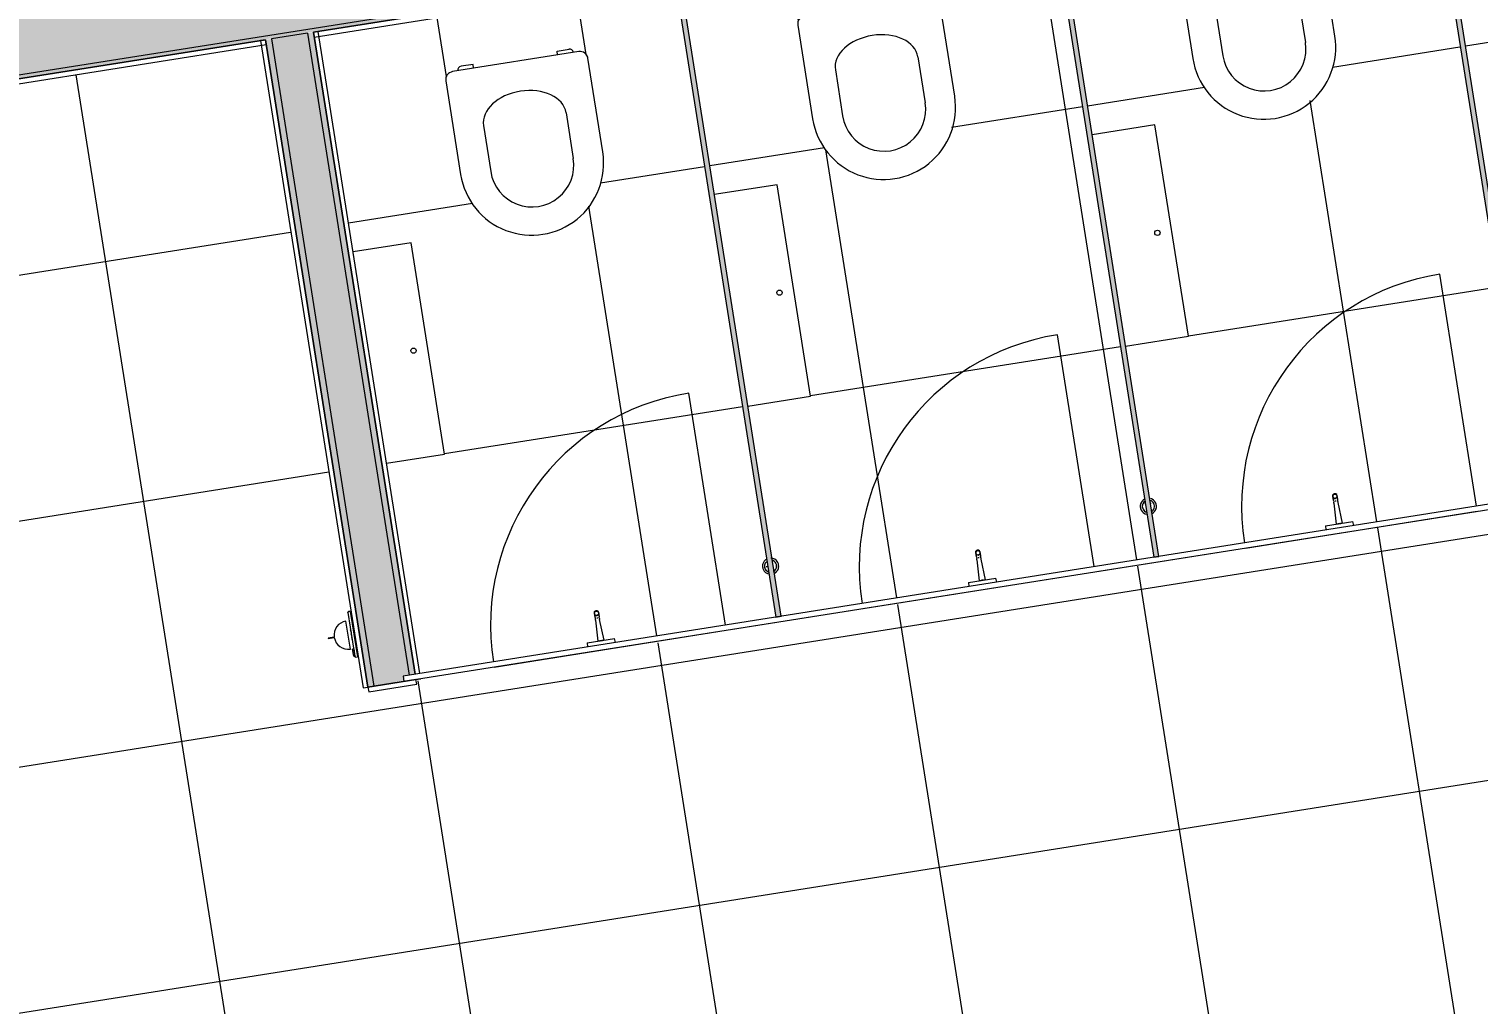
# Model space of a CAD drawing. Header units: metres. Extents: x -2515 to -2174, y 3875 to 4127.
# Drawn here: x -2319.533 to -2315.954, y 4036.898 to 4039.306 of the extents above; entities that cross this region are included whole.
import ezdxf

# ---------------------------------------------------------------- set-up
doc = ezdxf.new("R2010")
doc.units = ezdxf.units.M
for name, color, linetype, lineweight in [('A-ANNO-DIMS', 211, 'Continuous', 5), ('A-ANNO-DIMS-500', 211, 'Continuous', 5), ('A-FLOR-PATT', 8, 'Continuous', 5), ('A-GENM', 13, 'Continuous', 5), ('A-WALL', 113, 'Continuous', 5), ('E-ELEC-FIXT', 91, 'Continuous', 5), ('I-FURN', 30, 'Continuous', 5), ('P-SANR-FIXT', 6, 'Continuous', 5)]:
    doc.layers.add(name, color=color, linetype=linetype, lineweight=lineweight)
doc.styles.add('Arial_1', font='arial.ttf', dxfattribs={"height": 1.25})
doc.dimstyles.new('2_5-Diagonal-_deg_-Decimal_O', dxfattribs={"dimscale": 0.3048, "dimtxt": 1.275324, "dimasz": 2.46063, "dimexe": 1.64042, "dimexo": 0.0625, "dimgap": 2.46063, "dimtad": 1, "dimdec": 0, "dimlfac": 1000, "dimzin": 0, "dimdsep": 46, "dimtxsty": 'Arial_1', "dimblk1": 'OBLIQUE', "dimblk2": 'OBLIQUE', "dimsah": 1, "dimcen": 0.09, "dimdle": 1.64042, "dimazin": 0, "dimtfac": 1, "dimtdec": 4, "dimtix": 1, "dimtmove": 0, "dimatfit": 3, "dimfxl": 8.2021, "dimfxlon": 1, "dimtvp": 1, "dimtfill": 1, "dimtolj": 1, "dimtzin": 0, "dimlwd": 15, "dimlwe": 15, "dimarcsym": 2})

# ---------------------------------------------------------------- blocks, each defined once
blk = doc.blocks.new('ToiletRollHolder_SurfaceMount_ASIJDMacDonald_Jumbo_Twin - 10-0040-V169-GA - TENANCY PLAN')
at = {"layer": 'I-FURN'}
for p, q in [((-0.2688, -0.334), (-0.2688, -0.479)), ((0.2598, -0.479), (0.2598, -0.334)), ((-0.2688, -0.479), (0.2598, -0.479))]:
    blk.add_line(p, q, dxfattribs=at)
blk.add_circle((-0.0045, -0.4432), 0.0065, dxfattribs=at)
blk = doc.blocks.new('ToiletRollHolder_SurfaceMount_ASIJDMacDonald_Jumbo_Twin - 10-0040-2569856-GA - TENANCY PLAN')
at = {"layer": 'I-FURN'}
for p, q in [((-0.2688, -0.322), (-0.2688, -0.479)), ((0.2598, -0.479), (0.2598, -0.322)), ((-0.2688, -0.479), (0.2598, -0.479))]:
    blk.add_line(p, q, dxfattribs=at)
blk.add_circle((-0.0045, -0.4432), 0.0065, dxfattribs=at)
blk = doc.blocks.new('MTL_HEAVY-DUTY ROBE HOOK - B-2116 - MTL_HEAVY-DUTY ROBE HOOK - B-2116-V175-GA - TENANCY PLAN')
at = {"layer": 'I-FURN'}
for p, q in [((-0.035, 0), (-0.0341, -0.01)), ((0.0341, -0.01), (-0.0341, -0.01)), ((0.0341, -0.01), (-0.0341, -0.01)), ((-0.008, -0.01), (-0.0051, -0.0621)), ((-0.008, -0.01), (0.008, -0.01)), ((-0.008, -0.01), (0.008, -0.01)), ((0.0041, -0.01), (-0.0041, -0.01)), ((0.0041, -0.01), (-0.0041, -0.01)), ((0.001, -0.01), (-0.001, -0.01)), ((-0.001, -0.01), (0.001, -0.01)), ((0.0051, -0.0621), (0.008, -0.01)), ((0.0341, -0.01), (0.035, 0)), ((-0.005, -0.0649), (-0.005, -0.067)), ((-0.005, -0.067), (-0.005, -0.069)), ((0.001, -0.067), (-0.001, -0.067)), ((0.001, -0.067), (-0.001, -0.067)), ((0.005, -0.067), (0.005, -0.0649)), ((0.005, -0.069), (0.005, -0.067))]:
    blk.add_line(p, q, dxfattribs=at)
at = {"layer": 'I-FURN', "flags": 128}
for points in [[(-0.005, -0.0649), (-0.005, -0.0629), (-0.0051, -0.0621)], [(-0.005, -0.079), (-0.005, -0.079), (-0.005, -0.0789), (-0.005, -0.0789), (-0.005, -0.0788), (-0.005, -0.0787), (-0.005, -0.0786), (-0.005, -0.0785), (-0.005, -0.0784), (-0.005, -0.0782), (-0.005, -0.078), (-0.005, -0.0779), (-0.005, -0.0777), (-0.005, -0.0775), (-0.005, -0.0773), (-0.005, -0.077), (-0.005, -0.0768), (-0.005, -0.0765), (-0.005, -0.0762), (-0.005, -0.076), (-0.005, -0.0757), (-0.005, -0.0754), (-0.005, -0.0751), (-0.005, -0.0747), (-0.005, -0.0744), (-0.005, -0.0741), (-0.005, -0.0737), (-0.005, -0.0734), (-0.005, -0.073), (-0.005, -0.0726), (-0.005, -0.0722), (-0.005, -0.0719), (-0.005, -0.0715), (-0.005, -0.0711), (-0.005, -0.0707), (-0.005, -0.0703), (-0.005, -0.0699), (-0.005, -0.0695), (-0.005, -0.0691), (-0.005, -0.069)], [(0.0051, -0.0621), (0.005, -0.0641), (0.005, -0.0649)], [(0.005, -0.069), (0.005, -0.0694), (0.005, -0.0698), (0.005, -0.0702), (0.005, -0.0706), (0.005, -0.071), (0.005, -0.0714), (0.005, -0.0718), (0.005, -0.0721), (0.005, -0.0725), (0.005, -0.0729), (0.005, -0.0733), (0.005, -0.0736), (0.005, -0.074), (0.005, -0.0743), (0.005, -0.0746), (0.005, -0.075), (0.005, -0.0753), (0.005, -0.0756), (0.005, -0.0759), (0.005, -0.0762), (0.005, -0.0764), (0.005, -0.0767), (0.005, -0.077), (0.005, -0.0772), (0.005, -0.0774), (0.005, -0.0776), (0.005, -0.0778), (0.005, -0.078), (0.005, -0.0782), (0.005, -0.0783), (0.005, -0.0785), (0.005, -0.0786), (0.005, -0.0787), (0.005, -0.0788), (0.005, -0.0789), (0.005, -0.0789), (0.005, -0.079), (0.005, -0.079), (0.005, -0.079)], [(0, -0.073), (-0.0052, -0.076), (-0.0052, -0.082), (0, -0.085)], [(0, -0.084), (-0.0002, -0.084), (-0.0004, -0.084), (-0.0006, -0.084), (-0.0008, -0.0839), (-0.001, -0.0839), (-0.0012, -0.0839), (-0.0014, -0.0838), (-0.0016, -0.0837), (-0.0018, -0.0837), (-0.0019, -0.0836), (-0.0021, -0.0835), (-0.0023, -0.0834), (-0.0025, -0.0833), (-0.0027, -0.0832), (-0.0028, -0.0831), (-0.003, -0.083), (-0.0031, -0.0829), (-0.0033, -0.0828), (-0.0034, -0.0826), (-0.0036, -0.0825), (-0.0037, -0.0823), (-0.0039, -0.0822), (-0.004, -0.082), (-0.0041, -0.0819), (-0.0042, -0.0817), (-0.0043, -0.0815), (-0.0044, -0.0814), (-0.0045, -0.0812), (-0.0046, -0.081), (-0.0047, -0.0808), (-0.0047, -0.0806), (-0.0048, -0.0804), (-0.0048, -0.0802), (-0.0049, -0.08), (-0.0049, -0.0798), (-0.005, -0.0797), (-0.005, -0.0795), (-0.005, -0.0793), (-0.005, -0.0791), (-0.005, -0.079)], [(0, -0.085), (0.0052, -0.082), (0.0052, -0.076), (0, -0.073)], [(0.005, -0.079), (0.005, -0.0792), (0.005, -0.0794), (0.005, -0.0796), (0.0049, -0.0798), (0.0049, -0.08), (0.0049, -0.0802), (0.0048, -0.0804), (0.0047, -0.0806), (0.0047, -0.0808), (0.0046, -0.0809), (0.0045, -0.0811), (0.0044, -0.0813), (0.0043, -0.0815), (0.0042, -0.0817), (0.0041, -0.0818), (0.004, -0.082), (0.0039, -0.0821), (0.0038, -0.0823), (0.0036, -0.0824), (0.0035, -0.0826), (0.0033, -0.0827), (0.0032, -0.0829), (0.003, -0.083), (0.0029, -0.0831), (0.0027, -0.0832), (0.0025, -0.0833), (0.0024, -0.0834), (0.0022, -0.0835), (0.002, -0.0836), (0.0018, -0.0837), (0.0016, -0.0837), (0.0014, -0.0838), (0.0012, -0.0838), (0.001, -0.0839), (0.0008, -0.0839), (0.0007, -0.084), (0.0005, -0.084), (0.0003, -0.084), (0.0001, -0.084), (0, -0.084)]]:
    blk.add_lwpolyline(points, dxfattribs=at)
at = {"layer": 'I-FURN'}
for start, end in [(90, 270), (270, 90)]:
    blk.add_arc((0, -0.079), 0.006, start, end, dxfattribs=at)
blk = doc.blocks.new('MTL_HEAVY-DUTY ROBE HOOK - B-2116 - MTL_HEAVY-DUTY ROBE HOOK - B-2116-V176-GA - TENANCY PLAN')
at = {"layer": 'I-FURN'}
for p, q in [((-0.035, 0), (-0.0341, -0.01)), ((0.0341, -0.01), (-0.0341, -0.01)), ((0.0341, -0.01), (-0.0341, -0.01)), ((-0.008, -0.01), (-0.0051, -0.0621)), ((-0.008, -0.01), (0.008, -0.01)), ((-0.008, -0.01), (0.008, -0.01)), ((0.0041, -0.01), (-0.0041, -0.01)), ((0.0041, -0.01), (-0.0041, -0.01)), ((0.001, -0.01), (-0.001, -0.01)), ((-0.001, -0.01), (0.001, -0.01)), ((0.0051, -0.0621), (0.008, -0.01)), ((0.0341, -0.01), (0.035, 0)), ((-0.005, -0.0649), (-0.005, -0.067)), ((-0.005, -0.067), (-0.005, -0.069)), ((0.001, -0.067), (-0.001, -0.067)), ((0.001, -0.067), (-0.001, -0.067)), ((0.005, -0.067), (0.005, -0.0649)), ((0.005, -0.069), (0.005, -0.067))]:
    blk.add_line(p, q, dxfattribs=at)
at = {"layer": 'I-FURN', "flags": 128}
for points in [[(-0.005, -0.0649), (-0.005, -0.0629), (-0.0051, -0.0621)], [(-0.005, -0.079), (-0.005, -0.079), (-0.005, -0.0789), (-0.005, -0.0789), (-0.005, -0.0788), (-0.005, -0.0787), (-0.005, -0.0786), (-0.005, -0.0785), (-0.005, -0.0784), (-0.005, -0.0782), (-0.005, -0.078), (-0.005, -0.0779), (-0.005, -0.0777), (-0.005, -0.0775), (-0.005, -0.0773), (-0.005, -0.077), (-0.005, -0.0768), (-0.005, -0.0765), (-0.005, -0.0762), (-0.005, -0.076), (-0.005, -0.0757), (-0.005, -0.0754), (-0.005, -0.0751), (-0.005, -0.0747), (-0.005, -0.0744), (-0.005, -0.0741), (-0.005, -0.0737), (-0.005, -0.0734), (-0.005, -0.073), (-0.005, -0.0726), (-0.005, -0.0722), (-0.005, -0.0719), (-0.005, -0.0715), (-0.005, -0.0711), (-0.005, -0.0707), (-0.005, -0.0703), (-0.005, -0.0699), (-0.005, -0.0695), (-0.005, -0.0691), (-0.005, -0.069)], [(0.0051, -0.0621), (0.005, -0.0641), (0.005, -0.0649)], [(0.005, -0.069), (0.005, -0.0694), (0.005, -0.0698), (0.005, -0.0702), (0.005, -0.0706), (0.005, -0.071), (0.005, -0.0714), (0.005, -0.0718), (0.005, -0.0721), (0.005, -0.0725), (0.005, -0.0729), (0.005, -0.0733), (0.005, -0.0736), (0.005, -0.074), (0.005, -0.0743), (0.005, -0.0746), (0.005, -0.075), (0.005, -0.0753), (0.005, -0.0756), (0.005, -0.0759), (0.005, -0.0762), (0.005, -0.0764), (0.005, -0.0767), (0.005, -0.077), (0.005, -0.0772), (0.005, -0.0774), (0.005, -0.0776), (0.005, -0.0778), (0.005, -0.078), (0.005, -0.0782), (0.005, -0.0783), (0.005, -0.0785), (0.005, -0.0786), (0.005, -0.0787), (0.005, -0.0788), (0.005, -0.0789), (0.005, -0.0789), (0.005, -0.079), (0.005, -0.079), (0.005, -0.079)], [(0, -0.073), (-0.0052, -0.076), (-0.0052, -0.082), (0, -0.085)], [(0, -0.084), (-0.0002, -0.084), (-0.0004, -0.084), (-0.0006, -0.084), (-0.0008, -0.0839), (-0.001, -0.0839), (-0.0012, -0.0839), (-0.0014, -0.0838), (-0.0016, -0.0837), (-0.0018, -0.0837), (-0.0019, -0.0836), (-0.0021, -0.0835), (-0.0023, -0.0834), (-0.0025, -0.0833), (-0.0027, -0.0832), (-0.0028, -0.0831), (-0.003, -0.083), (-0.0031, -0.0829), (-0.0033, -0.0828), (-0.0034, -0.0826), (-0.0036, -0.0825), (-0.0037, -0.0823), (-0.0039, -0.0822), (-0.004, -0.082), (-0.0041, -0.0819), (-0.0042, -0.0817), (-0.0043, -0.0815), (-0.0044, -0.0814), (-0.0045, -0.0812), (-0.0046, -0.081), (-0.0047, -0.0808), (-0.0047, -0.0806), (-0.0048, -0.0804), (-0.0048, -0.0802), (-0.0049, -0.08), (-0.0049, -0.0798), (-0.005, -0.0797), (-0.005, -0.0795), (-0.005, -0.0793), (-0.005, -0.0791), (-0.005, -0.079)], [(0, -0.085), (0.0052, -0.082), (0.0052, -0.076), (0, -0.073)], [(0.005, -0.079), (0.005, -0.0792), (0.005, -0.0794), (0.005, -0.0796), (0.0049, -0.0798), (0.0049, -0.08), (0.0049, -0.0802), (0.0048, -0.0804), (0.0047, -0.0806), (0.0047, -0.0808), (0.0046, -0.0809), (0.0045, -0.0811), (0.0044, -0.0813), (0.0043, -0.0815), (0.0042, -0.0817), (0.0041, -0.0818), (0.004, -0.082), (0.0039, -0.0821), (0.0038, -0.0823), (0.0036, -0.0824), (0.0035, -0.0826), (0.0033, -0.0827), (0.0032, -0.0829), (0.003, -0.083), (0.0029, -0.0831), (0.0027, -0.0832), (0.0025, -0.0833), (0.0024, -0.0834), (0.0022, -0.0835), (0.002, -0.0836), (0.0018, -0.0837), (0.0016, -0.0837), (0.0014, -0.0838), (0.0012, -0.0838), (0.001, -0.0839), (0.0008, -0.0839), (0.0007, -0.084), (0.0005, -0.084), (0.0003, -0.084), (0.0001, -0.084), (0, -0.084)]]:
    blk.add_lwpolyline(points, dxfattribs=at)
at = {"layer": 'I-FURN'}
for start, end in [(90, 270), (270, 90)]:
    blk.add_arc((0, -0.079), 0.006, start, end, dxfattribs=at)
blk = doc.blocks.new('WALL_FINISH - M-TIL2 Wall Tile-3194670-GA - TENANCY PLAN')
at = {"layer": 'A-GENM'}
for p, q in [((2.0691, 0), (0, 0)), ((0, 0), (0, -0.012)), ((2.0691, -0.012), (2.0691, 0)), ((0, -0.012), (0.0119, -0.012)), ((0.1489, -0.012), (2.0691, -0.012))]:
    blk.add_line(p, q, dxfattribs=at)
blk = doc.blocks.new('WALL_FINISH - M-TIL2 Wall Tile-2727532-GA - TENANCY PLAN')
at = {"layer": 'A-GENM'}
for p, q in [((1.6184, 0), (0, 0)), ((0, 0), (0, -0.012)), ((1.6184, -0.012), (1.6184, 0)), ((0, -0.012), (1.6184, -0.012))]:
    blk.add_line(p, q, dxfattribs=at)
blk = doc.blocks.new('WALL_FINISH - M-TIL2 Wall Tile-V165-GA - TENANCY PLAN')
at = {"layer": 'A-GENM'}
for p, q in [((0.12, 0), (0, 0)), ((0, 0), (0, -0.012)), ((0.12, -0.012), (0.12, 0)), ((0, -0.012), (0.12, -0.012))]:
    blk.add_line(p, q, dxfattribs=at)
blk = doc.blocks.new('WALL_FINISH - M-TIL2 Wall Tile-V187-GA - TENANCY PLAN')
at = {"layer": 'A-GENM'}
for p, q in [((0, 0), (0, -0.012)), ((1.6184, 0), (0.0132, 0)), ((1.6184, -0.012), (1.6184, 0)), ((0.0132, -0.012), (1.6184, -0.012))]:
    blk.add_line(p, q, dxfattribs=at)
blk = doc.blocks.new('WALL_FINISH - M-TIL2 Wall Tile-2942505-GA - TENANCY PLAN')
at = {"layer": 'A-GENM'}
for p, q in [((3.9869, 0), (0, 0)), ((0, 0), (0, -0.012)), ((0, -0.012), (0.9022, -0.012))]:
    blk.add_line(p, q, dxfattribs=at)
blk = doc.blocks.new('ELGP-110_GPO - SINGLE CLEANER_9015 - ELGP-110 - S-9015-2610559-GA - TENANCY PLAN')
at = {"layer": 'E-ELEC-FIXT'}
for p, q in [((-0.057, 0.006), (0.057, 0.006)), ((-0.057, 0.006), (-0.057, 0.002)), ((0.057, 0.002), (0.057, 0.006)), ((-0.055, 0), (0.055, 0)), ((0.035, -0.008), (-0.035, -0.008)), ((-0.0095, 0), (-0.0121, 0)), ((-0.0121, 0), (-0.0089, 0)), ((-0.0063, 0), (-0.0095, 0)), ((-0.0089, 0), (-0.0063, 0)), ((-0.0015, 0), (0.0015, 0)), ((0.0015, 0), (-0.0015, 0)), ((0.0095, 0), (0.0063, 0)), ((0.0063, 0), (0.0089, 0)), ((0.0089, 0), (0.0121, 0)), ((0.0121, 0), (0.0095, 0)), ((0.036, -0.0028), (0.036, 0)), ((0.036, 0), (0.036, -0.0028)), ((0.036, 0), (0.054, 0)), ((0.036, 0), (0.054, 0)), ((0.054, -0.0028), (0.036, -0.0028)), ((0.054, -0.0028), (0.054, 0)), ((0.054, 0), (0.054, -0.0028)), ((-0.0005, -0.043), (-0.0005, -0.058)), ((-0.0005, -0.058), (0.0005, -0.058)), ((0.0005, -0.058), (0.0005, -0.043))]:
    blk.add_line(p, q, dxfattribs=at)
for start, end in [(180, 269.1815), (270.8185, 360)]:
    blk.add_arc((0, -0.008), 0.035, start, end, dxfattribs=at)
for points, knots in [([(-0.057, 0.002), (-0.057, 0.0018), (-0.057, 0.0016), (-0.0569, 0.0012), (-0.0567, 0.001), (-0.0566, 0.0008), (-0.0564, 0.0006), (-0.0562, 0.0004), (-0.056, 0.0003), (-0.0559, 0.0002), (-0.0557, 0.0001), (-0.0554, 0), (-0.0552, 0), (-0.055, 0)], [0, 0, 0, 0, 0.166667, 0.25, 0.333333, 0.416667, 0.5, 0.583333, 0.666667, 0.708333, 0.75, 0.833333, 1, 1, 1, 1]), ([(-0.055, 0), (-0.0552, 0), (-0.0554, 0), (-0.0558, 0.0001), (-0.056, 0.0002), (-0.0561, 0.0003), (-0.0563, 0.0004), (-0.0564, 0.0006), (-0.0566, 0.0008), (-0.0567, 0.001), (-0.0569, 0.0012), (-0.057, 0.0016), (-0.057, 0.0018), (-0.057, 0.002)], [-1, -1, -1, -1, -0.833333, -0.75, -0.666667, -0.625, -0.583333, -0.5, -0.416667, -0.333333, -0.25, -0.166667, 0, 0, 0, 0]), ([(0.057, 0.002), (0.057, 0.0018), (0.057, 0.0016), (0.0569, 0.0012), (0.0567, 0.001), (0.0566, 0.0008), (0.0564, 0.0006), (0.0562, 0.0004), (0.056, 0.0003), (0.0559, 0.0002), (0.0557, 0.0001), (0.0554, 0), (0.0552, 0), (0.055, 0)], [0, 0, 0, 0, 0.166667, 0.25, 0.333333, 0.416667, 0.5, 0.583333, 0.666667, 0.708333, 0.75, 0.833333, 1, 1, 1, 1]), ([(0.057, 0.002), (0.057, 0.0018), (0.057, 0.0016), (0.0569, 0.0012), (0.0567, 0.001), (0.0566, 0.0008), (0.0564, 0.0006), (0.0562, 0.0004), (0.056, 0.0003), (0.0559, 0.0002), (0.0557, 0.0001), (0.0554, 0), (0.0552, 0), (0.055, 0)], [0, 0, 0, 0, 0.166667, 0.25, 0.333333, 0.416667, 0.5, 0.583333, 0.666667, 0.708333, 0.75, 0.833333, 1, 1, 1, 1])]:
    blk.add_open_spline(points, degree=3, knots=knots, dxfattribs=at)
blk = doc.blocks.new('766100W_BK_File_Rfa_149477_ori_2017Feb14134504 - Liano-V47-GA - TENANCY PLAN')
at = {"layer": 'P-SANR-FIXT'}
for p, q in [((-2380.593, 3970.1899), (-2380.6693, 3970.4114)), ((-2380.7037, 3970.2828), (-2380.7412, 3970.3915)), ((-2380.8991, 3970.2158), (-2380.9364, 3970.3243)), ((-2381.0053, 3970.2956), (-2380.9291, 3970.0742)), ((-2380.5442, 3970.0398), (-2380.5923, 3970.1794)), ((-2380.9037, 3970.0618), (-2380.6054, 3970.1645)), ((-2380.6553, 3970.1474), (-2380.6521, 3970.1383)), ((-2380.6521, 3970.1383), (-2380.6238, 3970.1481)), ((-2380.8538, 3970.079), (-2380.8507, 3970.0699)), ((-2380.9232, 3970.0655), (-2380.8751, 3969.9259)), ((-2380.8507, 3970.0699), (-2380.8791, 3970.0602))]:
    blk.add_line(p, q, dxfattribs=at)
for centre, radius, start, end in [((-2380.8373, 3970.3535), 0.1777, 19, 199), ((-2380.8388, 3970.3579), 0.1033, 18.998, 199), ((-2380.6119, 3970.1834), 0.0199, 289, 19), ((-2380.6119, 3970.1834), 0.0199, 348.5757, 19), ((-2380.627, 3970.1575), 0.00993, 289, 16.8691), ((-2380.9102, 3970.0807), 0.0199, 199, 229.4243), ((-2380.9102, 3970.0807), 0.0199, 199, 289), ((-2380.8823, 3970.0696), 0.00993, 201.1309, 289)]:
    blk.add_arc(centre, radius, start, end, dxfattribs=at)
blk.add_ellipse((-2380.8014, 3970.2494), major_axis=(0.0976, 0.0336), ratio=0.677893, start_param=3.141593, end_param=6.27957, dxfattribs=at)
blk = doc.blocks.new('MTL_HEAVY-DUTY ROBE HOOK - B-2116 - MTL_HEAVY-DUTY ROBE HOOK - B-2116-V201-GA - TENANCY PLAN')
at = {"layer": 'I-FURN'}
for p, q in [((-0.035, 0), (-0.0341, -0.01)), ((0.0341, -0.01), (-0.0341, -0.01)), ((0.0341, -0.01), (-0.0341, -0.01)), ((-0.008, -0.01), (-0.0051, -0.0621)), ((-0.008, -0.01), (0.008, -0.01)), ((-0.008, -0.01), (0.008, -0.01)), ((0.0041, -0.01), (-0.0041, -0.01)), ((0.0041, -0.01), (-0.0041, -0.01)), ((0.001, -0.01), (-0.001, -0.01)), ((-0.001, -0.01), (0.001, -0.01)), ((0.0051, -0.0621), (0.008, -0.01)), ((0.0341, -0.01), (0.035, 0)), ((-0.005, -0.0649), (-0.005, -0.067)), ((-0.005, -0.067), (-0.005, -0.069)), ((0.001, -0.067), (-0.001, -0.067)), ((0.001, -0.067), (-0.001, -0.067)), ((0.005, -0.067), (0.005, -0.0649)), ((0.005, -0.069), (0.005, -0.067))]:
    blk.add_line(p, q, dxfattribs=at)
at = {"layer": 'I-FURN', "flags": 128}
for points in [[(-0.005, -0.0649), (-0.005, -0.0629), (-0.0051, -0.0621)], [(-0.005, -0.079), (-0.005, -0.079), (-0.005, -0.0789), (-0.005, -0.0789), (-0.005, -0.0788), (-0.005, -0.0787), (-0.005, -0.0786), (-0.005, -0.0785), (-0.005, -0.0784), (-0.005, -0.0782), (-0.005, -0.078), (-0.005, -0.0779), (-0.005, -0.0777), (-0.005, -0.0775), (-0.005, -0.0773), (-0.005, -0.077), (-0.005, -0.0768), (-0.005, -0.0765), (-0.005, -0.0762), (-0.005, -0.076), (-0.005, -0.0757), (-0.005, -0.0754), (-0.005, -0.0751), (-0.005, -0.0747), (-0.005, -0.0744), (-0.005, -0.0741), (-0.005, -0.0737), (-0.005, -0.0734), (-0.005, -0.073), (-0.005, -0.0726), (-0.005, -0.0722), (-0.005, -0.0719), (-0.005, -0.0715), (-0.005, -0.0711), (-0.005, -0.0707), (-0.005, -0.0703), (-0.005, -0.0699), (-0.005, -0.0695), (-0.005, -0.0691), (-0.005, -0.069)], [(0.0051, -0.0621), (0.005, -0.0641), (0.005, -0.0649)], [(0.005, -0.069), (0.005, -0.0694), (0.005, -0.0698), (0.005, -0.0702), (0.005, -0.0706), (0.005, -0.071), (0.005, -0.0714), (0.005, -0.0718), (0.005, -0.0721), (0.005, -0.0725), (0.005, -0.0729), (0.005, -0.0733), (0.005, -0.0736), (0.005, -0.074), (0.005, -0.0743), (0.005, -0.0746), (0.005, -0.075), (0.005, -0.0753), (0.005, -0.0756), (0.005, -0.0759), (0.005, -0.0762), (0.005, -0.0764), (0.005, -0.0767), (0.005, -0.077), (0.005, -0.0772), (0.005, -0.0774), (0.005, -0.0776), (0.005, -0.0778), (0.005, -0.078), (0.005, -0.0782), (0.005, -0.0783), (0.005, -0.0785), (0.005, -0.0786), (0.005, -0.0787), (0.005, -0.0788), (0.005, -0.0789), (0.005, -0.0789), (0.005, -0.079), (0.005, -0.079), (0.005, -0.079)], [(0, -0.073), (-0.0052, -0.076), (-0.0052, -0.082), (0, -0.085)], [(0, -0.084), (-0.0002, -0.084), (-0.0004, -0.084), (-0.0006, -0.084), (-0.0008, -0.0839), (-0.001, -0.0839), (-0.0012, -0.0839), (-0.0014, -0.0838), (-0.0016, -0.0837), (-0.0018, -0.0837), (-0.0019, -0.0836), (-0.0021, -0.0835), (-0.0023, -0.0834), (-0.0025, -0.0833), (-0.0027, -0.0832), (-0.0028, -0.0831), (-0.003, -0.083), (-0.0031, -0.0829), (-0.0033, -0.0828), (-0.0034, -0.0826), (-0.0036, -0.0825), (-0.0037, -0.0823), (-0.0039, -0.0822), (-0.004, -0.082), (-0.0041, -0.0819), (-0.0042, -0.0817), (-0.0043, -0.0815), (-0.0044, -0.0814), (-0.0045, -0.0812), (-0.0046, -0.081), (-0.0047, -0.0808), (-0.0047, -0.0806), (-0.0048, -0.0804), (-0.0048, -0.0802), (-0.0049, -0.08), (-0.0049, -0.0798), (-0.005, -0.0797), (-0.005, -0.0795), (-0.005, -0.0793), (-0.005, -0.0791), (-0.005, -0.079)], [(0, -0.085), (0.0052, -0.082), (0.0052, -0.076), (0, -0.073)], [(0.005, -0.079), (0.005, -0.0792), (0.005, -0.0794), (0.005, -0.0796), (0.0049, -0.0798), (0.0049, -0.08), (0.0049, -0.0802), (0.0048, -0.0804), (0.0047, -0.0806), (0.0047, -0.0808), (0.0046, -0.0809), (0.0045, -0.0811), (0.0044, -0.0813), (0.0043, -0.0815), (0.0042, -0.0817), (0.0041, -0.0818), (0.004, -0.082), (0.0039, -0.0821), (0.0038, -0.0823), (0.0036, -0.0824), (0.0035, -0.0826), (0.0033, -0.0827), (0.0032, -0.0829), (0.003, -0.083), (0.0029, -0.0831), (0.0027, -0.0832), (0.0025, -0.0833), (0.0024, -0.0834), (0.0022, -0.0835), (0.002, -0.0836), (0.0018, -0.0837), (0.0016, -0.0837), (0.0014, -0.0838), (0.0012, -0.0838), (0.001, -0.0839), (0.0008, -0.0839), (0.0007, -0.084), (0.0005, -0.084), (0.0003, -0.084), (0.0001, -0.084), (0, -0.084)]]:
    blk.add_lwpolyline(points, dxfattribs=at)
at = {"layer": 'I-FURN'}
for start, end in [(90, 270), (270, 90)]:
    blk.add_arc((0, -0.079), 0.006, start, end, dxfattribs=at)
blk = doc.blocks.new('Toilet Partition_4 cubicles with shower - Toilet Partition_4 cubicles with shower-3227779-GA - TENANCY PLAN')
at = {"layer": 'I-FURN'}
for points in [[(-0.9515, 0.013), (-0.9385, 0.013), (-0.9385, 1.6065), (-0.9515, 1.6065), (-0.9515, 1.1375)], [(-0.0065, 0.013), (0.0065, 0.013), (0.0065, 1.6065), (-0.0065, 1.6065), (-0.0065, 0.9878)], [(0.9385, 0.013), (0.9515, 0.013), (0.9515, 1.6032), (0.9385, 1.6032), (0.9385, 0.8381)], [(-0.1557, 0), (-0.1557, 0.0002), (-0.7357, 0.0002), (-0.7357, 0)], [(0.8005, 0), (0.8005, 0.0002), (0.2205, 0.0002), (0.2205, 0)]]:
    blk.add_hatch(color=256, dxfattribs=at).paths.add_polyline_path(points)
for p, q in [((-0.9515, 1.6065), (-0.9515, 0.013)), ((-0.9385, 0.013), (-0.9385, 1.6065)), ((-0.0065, 1.6065), (-0.0065, 0.013)), ((0.0065, 0.013), (0.0065, 1.6065)), ((0.9385, 1.6032), (0.9385, 0.013)), ((0.9515, 0.013), (0.9515, 1.6032)), ((-1.0777, 0.0132), (-1.0777, 0.593)), ((-0.1557, 0.0132), (-0.1557, 0.593)), ((0.8005, 0.0132), (0.8005, 0.593)), ((2.1215, 0.0132), (-1.8835, 0.0132)), ((-1.8835, 0.0132), (-1.8835, 0.0002)), ((-1.8835, 0.0002), (2.1215, 0.0002)), ((-1.6577, 0), (-1.0777, 0)), ((-1.0669, 0), (-0.7457, 0)), ((-0.9515, 0.013), (-0.9385, 0.013)), ((-0.7357, 0), (-0.1557, 0)), ((-0.1457, 0), (0.2078, 0)), ((-0.0065, 0.013), (0.0065, 0.013)), ((0.2205, 0), (0.8005, 0))]:
    blk.add_line(p, q, dxfattribs=at)
for centre, radius, start, end in [((-1.0777, 0.013), 0.58, 89.9996, 179.9853), ((-0.1557, 0.013), 0.58, 89.9996, 179.9853), ((0.8005, 0.013), 0.58, 89.9996, 179.9853), ((-0.9447, 0.1393), 0.02, 109, 199), ((-0.9447, 0.1393), 0.02, 154, 184), ((-0.9447, 0.1393), 0.015, 124, 199), ((-0.9447, 0.1393), 0.02, 19, 79), ((-0.9447, 0.1393), 0.02, 49, 79), ((-0.9447, 0.1393), 0.015, 289, 19), ((-0.9447, 0.1393), 0.02, 289, 19), ((-0.9447, 0.1393), 0.015, 19, 64), ((-0.9447, 0.1393), 0.015, 49, 64), ((0, 0.1393), 0.02, 109, 199), ((0, 0.1393), 0.02, 139, 199), ((0, 0.1393), 0.015, 109, 199), ((0, 0.1393), 0.015, 109, 184), ((0, 0.1393), 0.01, 124, 139), ((0, 0.1393), 0.01, 124, 139), ((0, 0.1393), 0.015, 289, 19), ((0, 0.1393), 0.02, 289, 19), ((0, 0.1393), 0.015, 19, 64), ((0, 0.1393), 0.015, 19, 64), ((0, 0.1393), 0.01, 34, 49), ((0, 0.1393), 0.01, 34, 49), ((0, 0.1393), 0.02, 19, 64), ((0, 0.1393), 0.02, 49, 64), ((0, 0.1393), 0.015, 334, 19), ((-0.9447, 0.1393), 0.02, 199, 244), ((-0.9447, 0.1393), 0.015, 169, 184), ((-0.9447, 0.1393), 0.015, 199, 244), ((-0.9447, 0.1393), 0.015, 214, 244), ((-0.9447, 0.1393), 0.01, 169, 184), ((-0.9447, 0.1393), 0.015, 289, 304), ((-0.9447, 0.1393), 0.02, 289, 304), ((-0.9447, 0.1393), 0.015, 349, 4), ((-0.9447, 0.1393), 0.02, 334, 4), ((0, 0.1393), 0.02, 199, 244), ((0, 0.1393), 0.015, 199, 244), ((0, 0.1393), 0.02, 229, 244), ((0, 0.1393), 0.015, 214, 244), ((0, 0.1393), 0.015, 289, 304), ((0, 0.1393), 0.02, 319, 4)]:
    blk.add_arc(centre, radius, start, end, dxfattribs=at)
blk = doc.blocks.new('DIMBLOCK19-GA - TENANCY PLAN')
at = {"layer": 'A-ANNO-DIMS-500', "lineweight": 15}
for p, q in [((-2353.6588, 4065.7884), (-2353.7938, 4066.2698)), ((-2353.6588, 4065.7884), (-2353.399, 4066.2507)), ((-2353.6588, 4065.7884), (-2353.9186, 4065.326)), ((-2353.6588, 4065.7884), (-2353.6588, 4065.7884)), ((-2353.6588, 4065.7884), (-2352.9836, 4063.3812)), ((-2364.686, 4062.3466), (-2364.8488, 4062.8194)), ((-2364.686, 4062.3466), (-2364.4535, 4062.8233)), ((-2364.686, 4062.3466), (-2364.9185, 4061.87)), ((-2364.686, 4062.3466), (-2363.872, 4059.9828))]:
    blk.add_line(p, q, dxfattribs=at)
for start, end in [(105.523165, 109.14465), (105.667407, 109.000407)]:
    blk.add_arc((-2300.0238, 3874.5584), 198.6092, start, end, dxfattribs=at)
at = {"layer": 'A-ANNO-DIMS-500', "color": 0, "lineweight": 15, "insert": (-2361.8522, 4065.8047), "char_height": 1.25, "width": 4.897245, "attachment_point": 1, "rotation": 17.3339, "line_spacing_factor": 0.941778, "style": 'Arial_1', "bg_fill": 3, "box_fill_scale": 1.25, "bg_fill_color": 256, "bg_fill_true_color": 13158600, "bg_fill_transparency": 0}
blk.add_mtext('3.33°', dxfattribs=at)
blk = doc.blocks.new('_Oblique')
at = {"color": 0, "linetype": 'ByBlock', "lineweight": -2}
blk.add_line((-0.5, -0.5), (0.5, 0.5), dxfattribs=at)
blk = doc.blocks.new('DIMBLOCK20-GA - TENANCY PLAN')
at = {"layer": 'A-ANNO-DIMS-500', "lineweight": 15}
for p, q in [((-2342.4668, 4068.6596), (-2342.5737, 4069.1481)), ((-2342.4668, 4068.6596), (-2342.1806, 4069.1061)), ((-2342.4668, 4068.6596), (-2342.7531, 4068.2132)), ((-2342.4668, 4068.6596), (-2342.4668, 4068.6596)), ((-2342.4668, 4068.6596), (-2341.9328, 4066.2173)), ((-2353.6799, 4065.8637), (-2353.8149, 4066.3451)), ((-2353.6799, 4065.8637), (-2353.4201, 4066.326)), ((-2353.6799, 4065.8637), (-2353.9397, 4065.4014)), ((-2353.6799, 4065.8637), (-2353.0048, 4063.4566))]:
    blk.add_line(p, q, dxfattribs=at)
for start, end in [(102.190221, 105.811593), (102.334407, 105.667407)]:
    blk.add_arc((-2300.0238, 3874.5584), 198.6874, start, end, dxfattribs=at)
at = {"layer": 'A-ANNO-DIMS-500', "color": 0, "lineweight": 15, "insert": (-2350.6477, 4069.1518), "char_height": 1.25, "width": 4.897245, "attachment_point": 1, "rotation": 14.0009, "line_spacing_factor": 0.941778, "style": 'Arial_1', "bg_fill": 3, "box_fill_scale": 1.25, "bg_fill_color": 256, "bg_fill_true_color": 13158600, "bg_fill_transparency": 0}
blk.add_mtext('3.33°', dxfattribs=at)
blk = doc.blocks.new('DIMBLOCK21-GA - TENANCY PLAN')
at = {"layer": 'A-ANNO-DIMS-500', "lineweight": 15}
for p, q in [((-2331.1114, 4070.8305), (-2331.1896, 4071.3243)), ((-2331.1114, 4070.8305), (-2330.7997, 4071.2595)), ((-2331.1114, 4070.8305), (-2331.4231, 4070.4014)), ((-2331.1114, 4070.8305), (-2331.1114, 4070.8305)), ((-2331.1114, 4070.8305), (-2330.7203, 4068.3613)), ((-2342.4735, 4068.6903), (-2342.5804, 4069.1787)), ((-2342.4735, 4068.6903), (-2342.1873, 4069.1367)), ((-2342.4735, 4068.6903), (-2342.7598, 4068.2438)), ((-2342.4735, 4068.6903), (-2341.9395, 4066.248))]:
    blk.add_line(p, q, dxfattribs=at)
for start, end in [(98.856165, 102.47857), (99.000328, 102.334407)]:
    blk.add_arc((-2300.0238, 3874.5584), 198.7188, start, end, dxfattribs=at)
at = {"layer": 'A-ANNO-DIMS-500', "color": 0, "lineweight": 15, "insert": (-2339.2525, 4071.7971), "char_height": 1.25, "width": 4.897245, "attachment_point": 1, "rotation": 10.6674, "line_spacing_factor": 0.941778, "style": 'Arial_1', "bg_fill": 3, "box_fill_scale": 1.25, "bg_fill_color": 256, "bg_fill_true_color": 13158600, "bg_fill_transparency": 0}
blk.add_mtext('3.33°', dxfattribs=at)
blk = doc.blocks.new('DIMBLOCK22-GA - TENANCY PLAN')
at = {"layer": 'A-ANNO-DIMS-500', "lineweight": 15}
for p, q in [((-2331.8898, 4075.7447), (-2331.968, 4076.2386)), ((-2331.8898, 4075.7447), (-2331.5781, 4076.1738)), ((-2331.8898, 4075.7447), (-2332.2015, 4075.3157)), ((-2331.8898, 4075.7447), (-2331.8898, 4075.7447)), ((-2331.8898, 4075.7447), (-2331.4987, 4073.2755)), ((-2366.3416, 4067.1547), (-2366.5044, 4067.6275)), ((-2366.3416, 4067.1547), (-2366.1091, 4067.6314)), ((-2366.3416, 4067.1547), (-2366.574, 4066.678)), ((-2366.3416, 4067.1547), (-2365.5276, 4064.7909))]:
    blk.add_line(p, q, dxfattribs=at)
for start, end in [(98.859687, 109.141049), (99.000328, 109.000407)]:
    blk.add_arc((-2300.0238, 3874.5584), 203.6943, start, end, dxfattribs=at)
at = {"layer": 'A-ANNO-DIMS-500', "color": 0, "lineweight": 15, "insert": (-2352.3236, 4073.8942), "char_height": 1.25, "width": 6.050923, "attachment_point": 1, "rotation": 14.0004, "line_spacing_factor": 0.941778, "style": 'Arial_1', "bg_fill": 3, "box_fill_scale": 1.25, "bg_fill_color": 256, "bg_fill_true_color": 13158600, "bg_fill_transparency": 0}
blk.add_mtext('10.00°', dxfattribs=at)

msp = doc.modelspace()

# ---------------------------------------------------------------- hatches: boundary and pattern name
at = {"layer": 'A-FLOR-PATT'}
h = msp.add_hatch(dxfattribs=at)
h.set_pattern_fill('FP_39', color=256, style=0, pattern_type=2)
h.set_pattern_definition([(9, (-2322.025, 4036.485), (-0.09386, 0.592613), []), (99, (-2322.025, 4036.485), (-0.592613, -0.09386), [])])
h.paths.add_polyline_path([(-2320.244, 4034.3077), (-2318.7608, 4034.5445), (-2319.0094, 4036.1143), (-2318.9979, 4036.1185), (-2318.9994, 4036.128), (-2317.9643, 4036.292), (-2317.9601, 4036.2805), (-2314.4171, 4036.8444), (-2314.6511, 4038.3217), (-2318.5763, 4037.6953), (-2318.5751, 4037.688), (-2318.6936, 4037.6692), (-2318.6955, 4037.6811), (-2318.708, 4037.6834), (-2318.7214, 4037.7553), (-2318.7259, 4037.7581), (-2318.7388, 4037.8651), (-2318.7372, 4037.8679), (-2318.9605, 4039.2655), (-2319.6499, 4039.1563), (-2319.6479, 4039.1435), (-2320.0805, 4039.075), (-2320.0825, 4039.0878), (-2320.4962, 4039.0198), (-2320.0586, 4036.2571), (-2320.0498, 4036.2576), (-2320.0457, 4036.2466), (-2320.0362, 4036.2481), (-2320.0174, 4036.1296), (-2320.0293, 4036.1277), (-2320.0316, 4036.1152), (-2320.5178, 4036.0362), (-2320.2448, 4034.313)])
h.paths.add_polyline_path([(-2318.6164, 4034.5533), (-2318.4923, 4034.573), (-2318.5038, 4034.582), (-2318.5319, 4034.9377), (-2318.5248, 4034.9617), (-2318.5011, 4034.9939), (-2318.4923, 4035.0019), (-2318.4728, 4035.0133), (-2318.4488, 4035.0203), (-2318.1052, 4035.0702), (-2318.0845, 4035.0656), (-2318.0622, 4035.0543), (-2318.0313, 4035.0203), (-2318.0293, 4035.0173), (-2318.0207, 4034.9939), (-2317.946, 4034.6703), (-2317.9542, 4034.6582), (-2317.8305, 4034.6802), (-2317.967, 4035.5421), (-2317.9995, 4035.5369), (-2318.0464, 4035.8332), (-2318.0139, 4035.8384), (-2318.0622, 4036.1428), (-2318.7615, 4036.0321), (-2318.7625, 4036.0387), (-2318.7724, 4036.0371), (-2318.7724, 4036.0303), (-2318.8481, 4036.0164), (-2318.6282, 4034.6282)])
h.paths.add_polyline_path([(-2317.7016, 4034.7104), (-2317.4517, 4034.7499), (-2317.5157, 4035.1881), (-2317.4968, 4035.2453), (-2317.4811, 4035.272), (-2317.4428, 4035.3082), (-2317.4005, 4035.3304), (-2317.368, 4035.34), (-2317.3217, 4035.3412), (-2317.2765, 4035.3304), (-2317.2278, 4035.3007), (-2317.1922, 4035.2601), (-2317.1779, 4035.2367), (-2317.159, 4035.1564), (-2317.1061, 4034.8047), (-2316.865, 4034.8429), (-2317.0951, 4036.2684), (-2317.1056, 4036.2795), (-2317.0959, 4036.301), (-2317.1118, 4036.4016), (-2317.6095, 4036.3228), (-2317.6077, 4036.2757), (-2317.6127, 4036.2749), (-2317.6215, 4036.3209), (-2317.9479, 4036.2653), (-2317.8749, 4035.8045), (-2317.7317, 4035.8271), (-2317.649, 4035.3051), (-2317.7919, 4035.2805), (-2317.7116, 4034.7733)])
h.paths.add_polyline_path([(-2316.8521, 4034.8449), (-2316.5695, 4034.8897), (-2316.6316, 4035.316), (-2316.622, 4035.356), (-2316.595, 4035.402), (-2316.5587, 4035.4361), (-2316.5164, 4035.4583), (-2316.4839, 4035.4679), (-2316.4376, 4035.4691), (-2316.3924, 4035.4583), (-2316.3517, 4035.4361), (-2316.3135, 4035.3968), (-2316.2938, 4035.3646), (-2316.2775, 4035.3007), (-2316.222, 4034.9447), (-2315.9628, 4034.9913), (-2316.1886, 4036.4079), (-2316.1991, 4036.4128), (-2316.1991, 4036.4833), (-2316.2088, 4036.5446), (-2316.7008, 4036.4667), (-2316.6991, 4036.4196), (-2316.7041, 4036.4188), (-2316.7128, 4036.4648), (-2317.099, 4036.4036), (-2317.0779, 4036.2962), (-2317.0669, 4036.2795), (-2317.0762, 4036.2596), (-2316.9015, 4035.1564)])
h.paths.add_polyline_path([(-2315.9492, 4034.9879), (-2315.687, 4035.0295), (-2315.7491, 4035.4558), (-2315.7395, 4035.4958), (-2315.7125, 4035.5417), (-2315.6762, 4035.5759), (-2315.6339, 4035.598), (-2315.6014, 4035.6076), (-2315.5551, 4035.6089), (-2315.5099, 4035.598), (-2315.4692, 4035.5759), (-2315.431, 4035.5366), (-2315.4113, 4035.5044), (-2315.3981, 4035.4599), (-2315.3395, 4035.0845), (-2315.059, 4035.1289), (-2315.2896, 4036.5514), (-2315.3002, 4036.5625), (-2315.2894, 4036.5839), (-2315.3058, 4036.6876), (-2315.7922, 4036.6105), (-2315.7904, 4036.5635), (-2315.7954, 4036.5627), (-2315.8041, 4036.6086), (-2316.196, 4036.5466), (-2316.1794, 4036.4418), (-2316.1663, 4036.4357), (-2316.167, 4036.4146), (-2316.1734, 4036.4043), (-2315.95, 4034.9934)])
h.paths.add_polyline_path([(-2318.8275, 4035.0423), (-2318.7089, 4035.0611), (-2318.8541, 4035.9777), (-2318.9726, 4035.9589), (-2318.8278, 4035.0447)])
h.paths.add_polyline_path([(-2315.0462, 4035.131), (-2314.7901, 4035.1728), (-2314.854, 4035.6097), (-2314.8443, 4035.6498), (-2314.8173, 4035.6957), (-2314.7739, 4035.7342), (-2314.7387, 4035.752), (-2314.7062, 4035.7616), (-2314.6599, 4035.7628), (-2314.6148, 4035.752), (-2314.574, 4035.7298), (-2314.5358, 4035.6905), (-2314.5161, 4035.6583), (-2314.5029, 4035.6139), (-2314.4443, 4035.2263), (-2314.168, 4035.272), (-2314.2585, 4035.8434), (-2314.2788, 4035.8563), (-2314.285, 4035.8635), (-2314.333, 4035.8643), (-2314.3836, 4035.8563), (-2314.4551, 4036.3077), (-2314.423, 4036.3128), (-2314.4097, 4036.3311), (-2314.3554, 4036.3397), (-2314.3554, 4036.3549), (-2314.3412, 4036.3655), (-2314.4146, 4036.8287), (-2314.8835, 4036.7544), (-2314.8817, 4036.7075), (-2314.8867, 4036.7067), (-2314.8954, 4036.7525), (-2315.293, 4036.6896), (-2315.2725, 4036.5792), (-2315.2615, 4036.5625), (-2315.27, 4036.5443), (-2315.2196, 4036.2262), (-2315.1998, 4036.2166), (-2315.1932, 4036.2068), (-2315.1439, 4036.2146), (-2315.1255, 4036.2013), (-2315.065, 4035.7869), (-2315.0765, 4035.759), (-2315.105, 4035.7355), (-2315.1228, 4035.73), (-2315.1228, 4035.7148), (-2315.1369, 4035.7041), (-2315.0502, 4035.1564)])
h.paths.add_polyline_path([(-2316.9221, 4035.4202), (-2317.0048, 4035.9423), (-2316.8497, 4035.9668), (-2316.767, 4035.4448), (-2316.8497, 4035.4317)])
h.paths.add_polyline_path([(-2316.0396, 4035.56), (-2316.1223, 4036.0821), (-2315.9672, 4036.1066), (-2315.8845, 4035.5846), (-2315.9467, 4035.5747)])
h.paths.add_polyline_path([(-2315.1278, 4035.7616), (-2315.1094, 4035.7703), (-2315.0976, 4035.7869), (-2315.0963, 4035.8122), (-2315.1546, 4036.1805), (-2315.1932, 4036.1744), (-2315.1932, 4036.1592), (-2315.2073, 4036.1486), (-2315.1492, 4035.7818), (-2315.1299, 4035.7752), (-2315.1283, 4035.7647)])
h.paths.add_polyline_path([(-2317.6077, 4036.2757), (-2317.6103, 4036.3226), (-2317.6201, 4036.3211), (-2317.61, 4036.2841)])
h.paths.add_polyline_path([(-2316.6991, 4036.4196), (-2316.7016, 4036.4665), (-2316.7114, 4036.465), (-2316.7011, 4036.4271)])
h.paths.add_polyline_path([(-2315.7904, 4036.5635), (-2315.7929, 4036.6104), (-2315.8027, 4036.6089), (-2315.7921, 4036.5701)])
h.paths.add_polyline_path([(-2314.8817, 4036.7075), (-2314.8843, 4036.7543), (-2314.894, 4036.7528), (-2314.8843, 4036.7169)])
h.paths.add_polyline_path([(-2318.5672, 4037.7147), (-2317.688, 4037.854), (-2317.7068, 4037.9605), (-2317.7186, 4037.9702), (-2317.716, 4037.9905), (-2317.7107, 4037.9973), (-2317.9372, 4039.4276), (-2318.1794, 4039.3892), (-2318.1154, 4038.9511), (-2318.125, 4038.911), (-2318.152, 4038.8651), (-2318.1883, 4038.8309), (-2318.2306, 4038.8088), (-2318.2631, 4038.7992), (-2318.3095, 4038.798), (-2318.3546, 4038.8088), (-2318.3954, 4038.8309), (-2318.4335, 4038.8703), (-2318.4532, 4038.9024), (-2318.4692, 4038.9645), (-2318.525, 4039.3345), (-2318.8161, 4039.2864), (-2318.7321, 4038.7558), (-2318.5889, 4038.7785), (-2318.5062, 4038.2565), (-2318.6491, 4038.2319), (-2318.5715, 4037.7419)])
h.paths.add_polyline_path([(-2318.7478, 4037.7746), (-2318.7566, 4037.7767), (-2318.7787, 4037.8035), (-2318.7788, 4037.8044), (-2318.7583, 4037.8414), (-2318.7497, 4037.844), (-2318.7439, 4037.7747)])
h.paths.add_polyline_path([(-2318.1282, 4037.8471), (-2318.1232, 4037.8479), (-2318.1257, 4037.8376)])
h.paths.add_polyline_path([(-2317.6751, 4037.856), (-2316.7546, 4038.0018), (-2316.7719, 4038.1111), (-2316.7823, 4038.1144), (-2316.7856, 4038.118), (-2316.7816, 4038.172), (-2317.0039, 4039.5754), (-2317.3103, 4039.5269), (-2317.2462, 4039.0887), (-2317.261, 4039.0392), (-2317.278, 4039.0079), (-2317.3259, 4038.9645), (-2317.3615, 4038.9465), (-2317.3939, 4038.9369), (-2317.4403, 4038.9356), (-2317.4854, 4038.9465), (-2317.5262, 4038.9686), (-2317.5644, 4039.0079), (-2317.5882, 4039.0541), (-2317.6018, 4039.1133), (-2317.6559, 4039.4722), (-2317.9244, 4039.4296), (-2317.84, 4038.8971), (-2317.685, 4038.9217), (-2317.6023, 4038.3997), (-2317.7573, 4038.3751), (-2317.6974, 4037.9968), (-2317.6863, 4037.9909), (-2317.6815, 4037.9841), (-2317.686, 4037.9683), (-2317.6917, 4037.9605), (-2317.6799, 4037.886)])
h.paths.add_polyline_path([(-2317.1862, 4037.9963), (-2317.1812, 4037.9971), (-2317.1837, 4037.9869)])
h.paths.add_polyline_path([(-2316.7418, 4038.0038), (-2315.8212, 4038.1496), (-2315.8401, 4038.2561), (-2315.8519, 4038.2659), (-2315.8492, 4038.2861), (-2315.8439, 4038.2929), (-2316.0724, 4039.723), (-2316.3713, 4039.6756), (-2316.3073, 4039.2375), (-2316.3169, 4039.1974), (-2316.3439, 4039.1515), (-2316.3867, 4039.1133), (-2316.4225, 4039.0952), (-2316.455, 4039.0856), (-2316.5013, 4039.0844), (-2316.5635, 4039.1044), (-2316.5872, 4039.1173), (-2316.6254, 4039.1566), (-2316.6451, 4039.1888), (-2316.6629, 4039.2624), (-2316.7169, 4039.6209), (-2316.991, 4039.5775), (-2316.9067, 4039.045), (-2316.7516, 4039.0695), (-2316.6689, 4038.5475), (-2316.824, 4038.5229), (-2316.7639, 4038.1437), (-2316.7543, 4038.1411), (-2316.7484, 4038.1319), (-2316.7586, 4038.1104), (-2316.7467, 4038.0352)])
h.paths.add_polyline_path([(-2316.3046, 4038.136), (-2316.2995, 4038.1368), (-2316.3024, 4038.1279)])
h.paths.add_polyline_path([(-2315.8084, 4038.1517), (-2314.6531, 4038.3347), (-2314.8415, 4039.4947), (-2315.9919, 4039.3104), (-2315.8307, 4038.2925), (-2315.8206, 4038.288), (-2315.8163, 4038.2747), (-2315.8249, 4038.2561), (-2315.8186, 4038.2158)])
h.paths.add_polyline_path([(-2315.1149, 4038.3244), (-2315.1098, 4038.3252), (-2315.1123, 4038.315)])
at = {"layer": 'A-WALL'}
for points in [[(-2321.0471, 4038.9563), (-2314.7901, 4039.9473), (-2314.8136, 4040.0955), (-2321.0706, 4039.1044), (-2321.0484, 4038.9645)], [(-2318.6807, 4037.6834), (-2318.6068, 4037.6975), (-2318.6085, 4037.7082), (-2318.5939, 4037.7105), (-2318.845, 4039.296), (-2318.9339, 4039.2819), (-2318.6829, 4037.6975)], [(-2318.5939, 4037.7105), (-2318.579, 4037.7128), (-2318.8302, 4039.2983), (-2318.845, 4039.296), (-2318.5988, 4037.7419)], [(-2318.6955, 4037.6811), (-2318.6807, 4037.6834), (-2318.9339, 4039.2819), (-2318.9487, 4039.2795), (-2318.6981, 4037.6975)]]:
    msp.add_hatch(color=7, dxfattribs=at).paths.add_polyline_path(points)
h = msp.add_hatch(color=7, dxfattribs=at)
h.paths.add_polyline_path([(-2321.0462, 4038.9503), (-2321.0361, 4038.9558), (-2321.047, 4038.9558)])
h.paths.add_polyline_path([(-2320.9923, 4038.9558), (-2319.3121, 4039.2235), (-2317.9819, 4039.4327), (-2315.3213, 4039.8598), (-2315.3213, 4039.8632), (-2321.0471, 4038.9563), (-2321.0012, 4038.9559)])
h.paths.add_polyline_path([(-2314.879, 4039.9332), (-2315.3213, 4039.8541), (-2314.8924, 4039.922)])
h.paths.add_polyline_path([(-2316.0575, 4039.7375), (-2315.3213, 4039.8595), (-2315.9538, 4039.7547)])

# ---------------------------------------------------------------- linework, layer by layer
for p, q in [((-2314.879, 4039.9332), (-2321.0471, 4038.9563)), ((-2318.845, 4039.296), (-2318.9339, 4039.2819)), ((-2318.845, 4039.296), (-2318.5939, 4037.7105)), ((-2318.9339, 4039.2819), (-2318.6807, 4037.6834))]:
    msp.add_line(p, q, dxfattribs=at)
at = {"layer": 'A-WALL', "color": 7}
for p, q in [((-2318.8302, 4039.2983), (-2316.0724, 4039.7351)), ((-2318.579, 4037.7128), (-2318.8302, 4039.2983)), ((-2320.9923, 4038.9558), (-2318.9487, 4039.2795)), ((-2318.9487, 4039.2795), (-2318.6955, 4037.6811)), ((-2318.6955, 4037.6811), (-2318.577, 4037.6998))]:
    msp.add_line(p, q, dxfattribs=at)

# ---------------------------------------------------------------- block references
at = {"layer": 'A-GENM'}
for name, p, rotation in [('WALL_FINISH - M-TIL2 Wall Tile-2942505-GA - TENANCY PLAN', (-2318.8302, 4039.2983), 9.000328388084682), ('WALL_FINISH - M-TIL2 Wall Tile-V187-GA - TENANCY PLAN', (-2318.577, 4037.6998), 99.00032838809486), ('WALL_FINISH - M-TIL2 Wall Tile-3194670-GA - TENANCY PLAN', (-2320.9923, 4038.9558), 9.000328388074964), ('WALL_FINISH - M-TIL2 Wall Tile-2727532-GA - TENANCY PLAN', (-2318.9487, 4039.2795), 279.0003283880789), ('WALL_FINISH - M-TIL2 Wall Tile-V165-GA - TENANCY PLAN', (-2318.6955, 4037.6811), 9.000328388090008)]:
    msp.add_blockref(name, p, dxfattribs=dict(at, rotation=rotation))
at = {"layer": 'E-ELEC-FIXT', "rotation": 279.0003283880808}
msp.add_blockref('ELGP-110_GPO - SINGLE CLEANER_9015 - ELGP-110 - S-9015-2610559-GA - TENANCY PLAN', (-2318.7363, 4037.8107), dxfattribs=at)
at = {"layer": 'I-FURN'}
for name, p, rotation in [('Toilet Partition_4 cubicles with shower - Toilet Partition_4 cubicles with shower-3227779-GA - TENANCY PLAN', (-2316.7461, 4037.9898), 9.000328388170885), ('ToiletRollHolder_SurfaceMount_ASIJDMacDonald_Jumbo_Twin - 10-0040-2569856-GA - TENANCY PLAN', (-2317.1841, 4038.738), 99.00032838839762), ('ToiletRollHolder_SurfaceMount_ASIJDMacDonald_Jumbo_Twin - 10-0040-2569856-GA - TENANCY PLAN', (-2318.1174, 4038.5902), 99.00032838839762), ('ToiletRollHolder_SurfaceMount_ASIJDMacDonald_Jumbo_Twin - 10-0040-V169-GA - TENANCY PLAN', (-2319.0213, 4038.447), 99.00032838809418), ('MTL_HEAVY-DUTY ROBE HOOK - B-2116 - MTL_HEAVY-DUTY ROBE HOOK - B-2116-V176-GA - TENANCY PLAN', (-2316.2948, 4038.0746), 189.0003283880984), ('MTL_HEAVY-DUTY ROBE HOOK - B-2116 - MTL_HEAVY-DUTY ROBE HOOK - B-2116-V175-GA - TENANCY PLAN', (-2317.1765, 4037.935), 189.0019561535428), ('MTL_HEAVY-DUTY ROBE HOOK - B-2116 - MTL_HEAVY-DUTY ROBE HOOK - B-2116-V201-GA - TENANCY PLAN', (-2318.1185, 4037.7857), 189.0019561535428)]:
    msp.add_blockref(name, p, dxfattribs=dict(at, rotation=rotation))
at = {"layer": 'P-SANR-FIXT', "rotation": 170.0003283879826}
for p in [(-3971.7299, 8362.7146), (-3972.6689, 8362.5658), (-3973.5381, 8362.4282)]:
    msp.add_blockref('766100W_BK_File_Rfa_149477_ori_2017Feb14134504 - Liano-V47-GA - TENANCY PLAN', p, dxfattribs=at)

# ---------------------------------------------------------------- next in the draw order: dimensions: what is measured, and where the dimension line sits
at = {"layer": 'A-ANNO-DIMS', "lineweight": 15}
dim = msp.add_angular_dim_3p(base=(-2357.3565, 4064.7125), center=(-2300.0238, 3874.5584), p1=(-2352.9836, 4063.3812), p2=(-2363.872, 4059.9828), dimstyle='2_5-Diagonal-_deg_-Decimal_O', override={"dimpost": '<>', "dimfxl": 11.406419}, dxfattribs=at)
dim.commit()
dim.dimension.update_dxf_attribs({"geometry": 'DIMBLOCK19-GA - TENANCY PLAN', "text_midpoint": (-2359.6111, 4065.4733)})

# ---------------------------------------------------------------- next in the draw order: dimensions: what is measured, and where the dimension line sits
dim = msp.add_angular_dim_3p(base=(-2346.2224, 4067.8002), center=(-2300.0238, 3874.5584), p1=(-2341.9328, 4066.2173), p2=(-2353.0048, 4063.4566), dimstyle='2_5-Diagonal-_deg_-Decimal_O', override={"dimpost": '<>', "dimfxl": 11.410971}, dxfattribs=at)
dim.commit()
dim.dimension.update_dxf_attribs({"geometry": 'DIMBLOCK20-GA - TENANCY PLAN', "text_midpoint": (-2348.4297, 4068.6906)})

# ---------------------------------------------------------------- next in the draw order: dimensions: what is measured, and where the dimension line sits
dim = msp.add_angular_dim_3p(base=(-2334.9124, 4070.1906), center=(-2300.0238, 3874.5584), p1=(-2330.7203, 4068.3613), p2=(-2341.9395, 4066.248), dimstyle='2_5-Diagonal-_deg_-Decimal_O', override={"dimpost": '<>', "dimfxl": 11.416488}, dxfattribs=at)
dim.commit()
dim.dimension.update_dxf_attribs({"geometry": 'DIMBLOCK21-GA - TENANCY PLAN', "text_midpoint": (-2337.0651, 4071.2077)})

# ---------------------------------------------------------------- next in the draw order: dimensions: what is measured, and where the dimension line sits
dim = msp.add_angular_dim_3p(base=(-2343.5339, 4073.5515), center=(-2300.0238, 3874.5584), p1=(-2331.4987, 4073.2755), p2=(-2365.5276, 4064.7909), dimstyle='2_5-Diagonal-_deg_-Decimal_O', override={"dimpost": '<>', "dimfxl": 35.070754}, dxfattribs=at)
dim.commit()
dim.dimension.update_dxf_attribs({"geometry": 'DIMBLOCK22-GA - TENANCY PLAN', "text_midpoint": (-2349.639, 4073.5488)})

doc.saveas('drawing.dxf')
